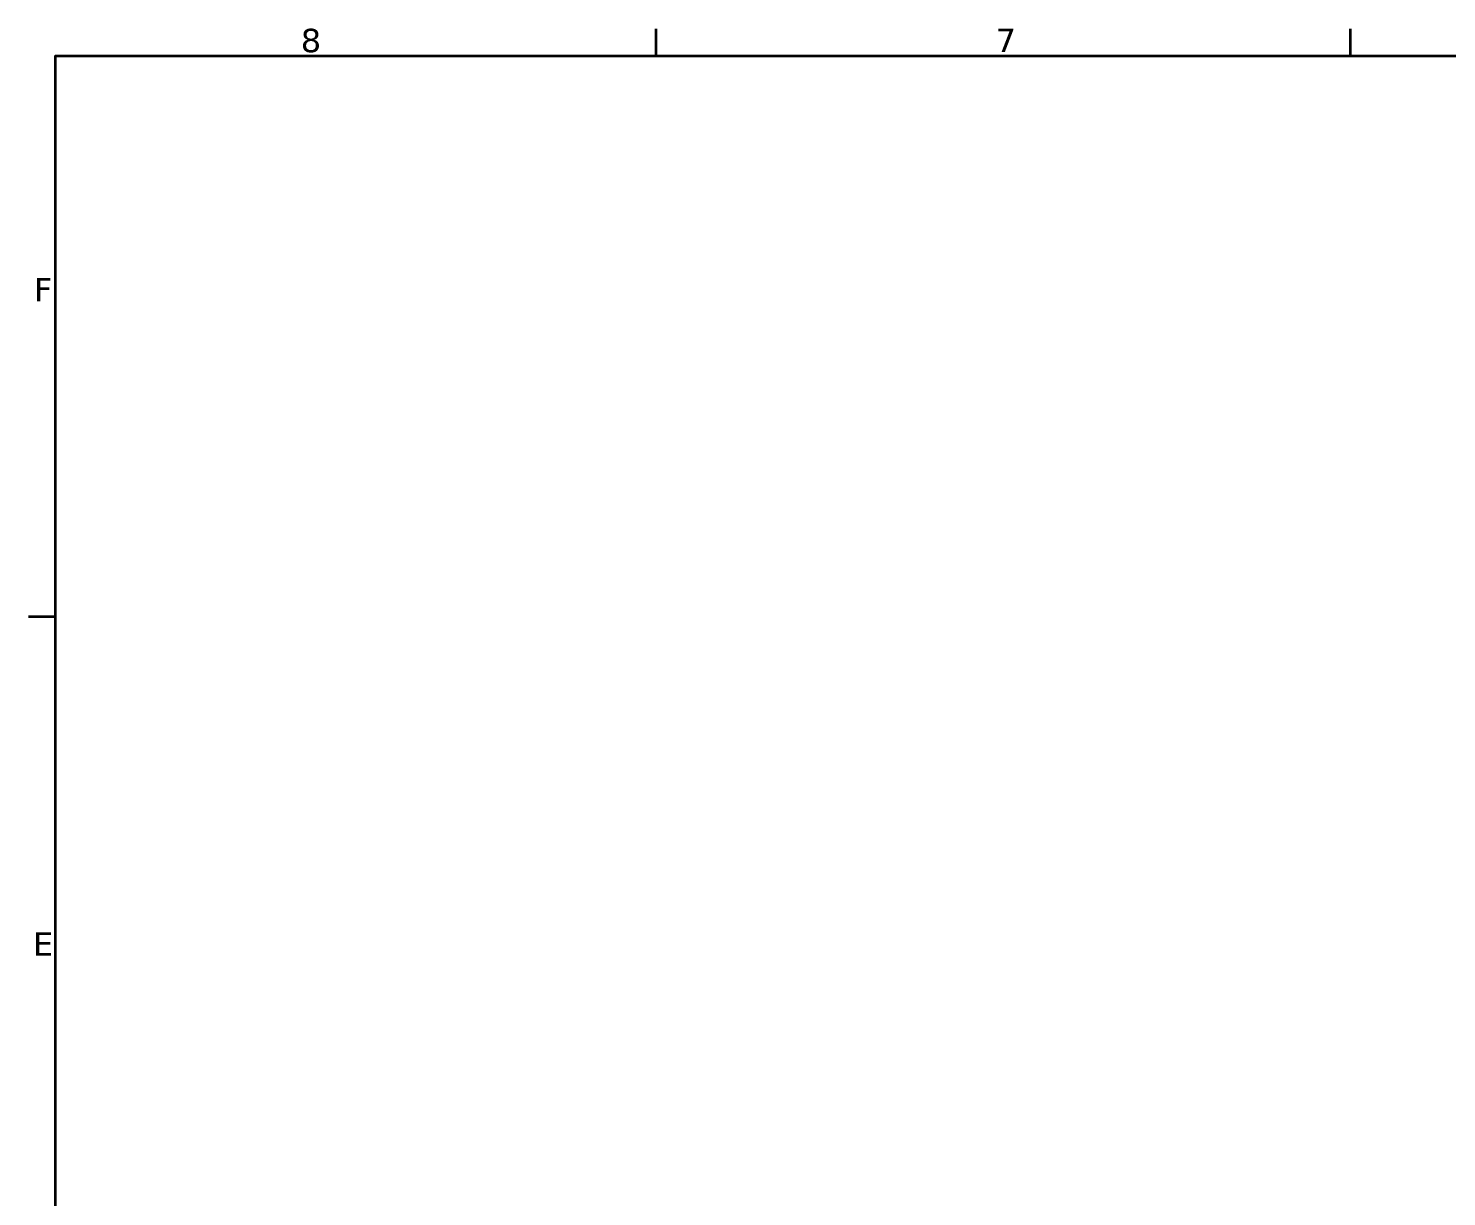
# Model space of a CAD drawing. Header units: millimetres. Extents: x 0 to 67800, y 0 to 42000.
# Drawn here: x 710 to 15877, y 28799 to 41294 of the extents above; entities that cross this region are included whole.
import ezdxf

# ---------------------------------------------------------------- set-up
doc = ezdxf.new("R2010")
doc.units = ezdxf.units.MM
doc.header["$LTSCALE"] = 100
doc.layers.add('Border (ISO)', color=7, linetype='Continuous', lineweight=35)
doc.layers.add('Hatch (ISO)', color=7, linetype='Continuous', lineweight=18)
doc.styles.add('Note Text (ISO)', font='verdana.ttf')
pattern_1 = [(60, (0, 0), (-274.963, 158.75), [])]
pattern_2 = [(135, (0, 0), (-224.5064, -224.5064), [])]
pattern_3 = [(45, (0, 0), (-224.5064, 224.5064), [])]

# ---------------------------------------------------------------- blocks, each defined once
blk = doc.blocks.new('Borders Default Border')
at = {"layer": 'Border (ISO)'}
for p, q in [((74.25, 410), (74.25, 412.9)), ((148.5, 410), (148.5, 412.9)), ((10, 350), (7.1, 350))]:
    blk.add_line(p, q, dxfattribs=at)
at = {"layer": 'Border (ISO)', "flags": 128}
blk.add_lwpolyline([(10, 10), (10, 410), (584, 410), (584, 10), (10, 10)], dxfattribs=at)
at = {"layer": 'Border (ISO)', "char_height": 2.5, "attachment_point": 7, "style": 'Note Text (ISO)'}
for s, insert in [('8', (36.23, 410.34)), ('7', (110.54, 410.4)), ('F', (7.69, 383.75)), ('E', (7.59, 313.75))]:
    blk.add_mtext(s, dxfattribs=dict(at, insert=insert))

msp = doc.modelspace()

# ---------------------------------------------------------------- hatches: boundary and pattern name
at = {"layer": 'Hatch (ISO)'}
h = msp.add_hatch(dxfattribs=at)
h.set_pattern_fill('ANSI31', color=256, scale=2540, angle=105, style=0)
h.set_pattern_definition([(150, (0, 0), (-158.75, -274.963), [])])
h.paths.add_polyline_path([(11303, 33466), (11303, 33466), (11304, 33546), (11303, 33546)])
h.paths.add_polyline_path([(11298, 33466), (11298, 33546), (11298, 33546), (11297, 33466)])
h = msp.add_hatch(dxfattribs=at)
h.set_pattern_fill('ANSI31', color=256, scale=2540, angle=-15, style=0)
h.set_pattern_definition([(30, (0, 0), (-158.75, 274.963), [])])
h.paths.add_polyline_path([(11879, 33518), (11965, 33518), (11965, 33568), (11879, 33568)])
h = msp.add_hatch(dxfattribs=at)
h.set_pattern_fill('ANSI31', color=256, scale=2540, angle=15, style=0)
h.set_pattern_definition(pattern_1)
h.paths.add_polyline_path([(12339, 33566), (12253, 33566), (12253, 33516), (12339, 33516)])
h.paths.add_polyline_path([(13179, 33512), (13265, 33511), (13265, 33561), (13179, 33562)])
h = msp.add_hatch(dxfattribs=at)
h.set_pattern_fill('ANSI31', color=256, scale=2540, angle=90, style=0)
h.set_pattern_definition(pattern_2)
h.paths.add_polyline_path([(4593, 32988), (4593, 32980), (4648, 32980), (4648, 32988)])
h = msp.add_hatch(dxfattribs=at)
h.set_pattern_fill('ANSI31', color=256, scale=2540, style=0)
h.set_pattern_definition(pattern_3)
h.paths.add_polyline_path([(6133, 32981), (6133, 32973), (6188, 32972), (6188, 32980)])
h = msp.add_hatch(dxfattribs=at)
h.set_pattern_fill('ANSI31', color=256, scale=2540, angle=90, style=0)
h.set_pattern_definition(pattern_2)
h.paths.add_polyline_path([(7673, 32973), (7673, 32965), (7728, 32964), (7728, 32972)])
h = msp.add_hatch(dxfattribs=at)
h.set_pattern_fill('ANSI31', color=256, scale=2540, angle=15, style=0)
h.set_pattern_definition(pattern_1)
h.paths.add_polyline_path([(9213, 32965), (9213, 32957), (9268, 32957), (9268, 32965)])
h = msp.add_hatch(dxfattribs=at)
h.set_pattern_fill('ANSI31', color=256, scale=2540, style=0)
h.set_pattern_definition(pattern_3)
h.paths.add_polyline_path([(11302, 32946), (11303, 32946), (11303, 32996), (11303, 32996)])
h.paths.add_polyline_path([(11308, 32946), (11309, 32996), (11308, 32996), (11308, 32946)])

# ---------------------------------------------------------------- block references
at = {"xscale": 100, "yscale": 100, "zscale": 100}
msp.add_blockref('Borders Default Border', (0, 0), dxfattribs=at)

doc.saveas('drawing.dxf')
